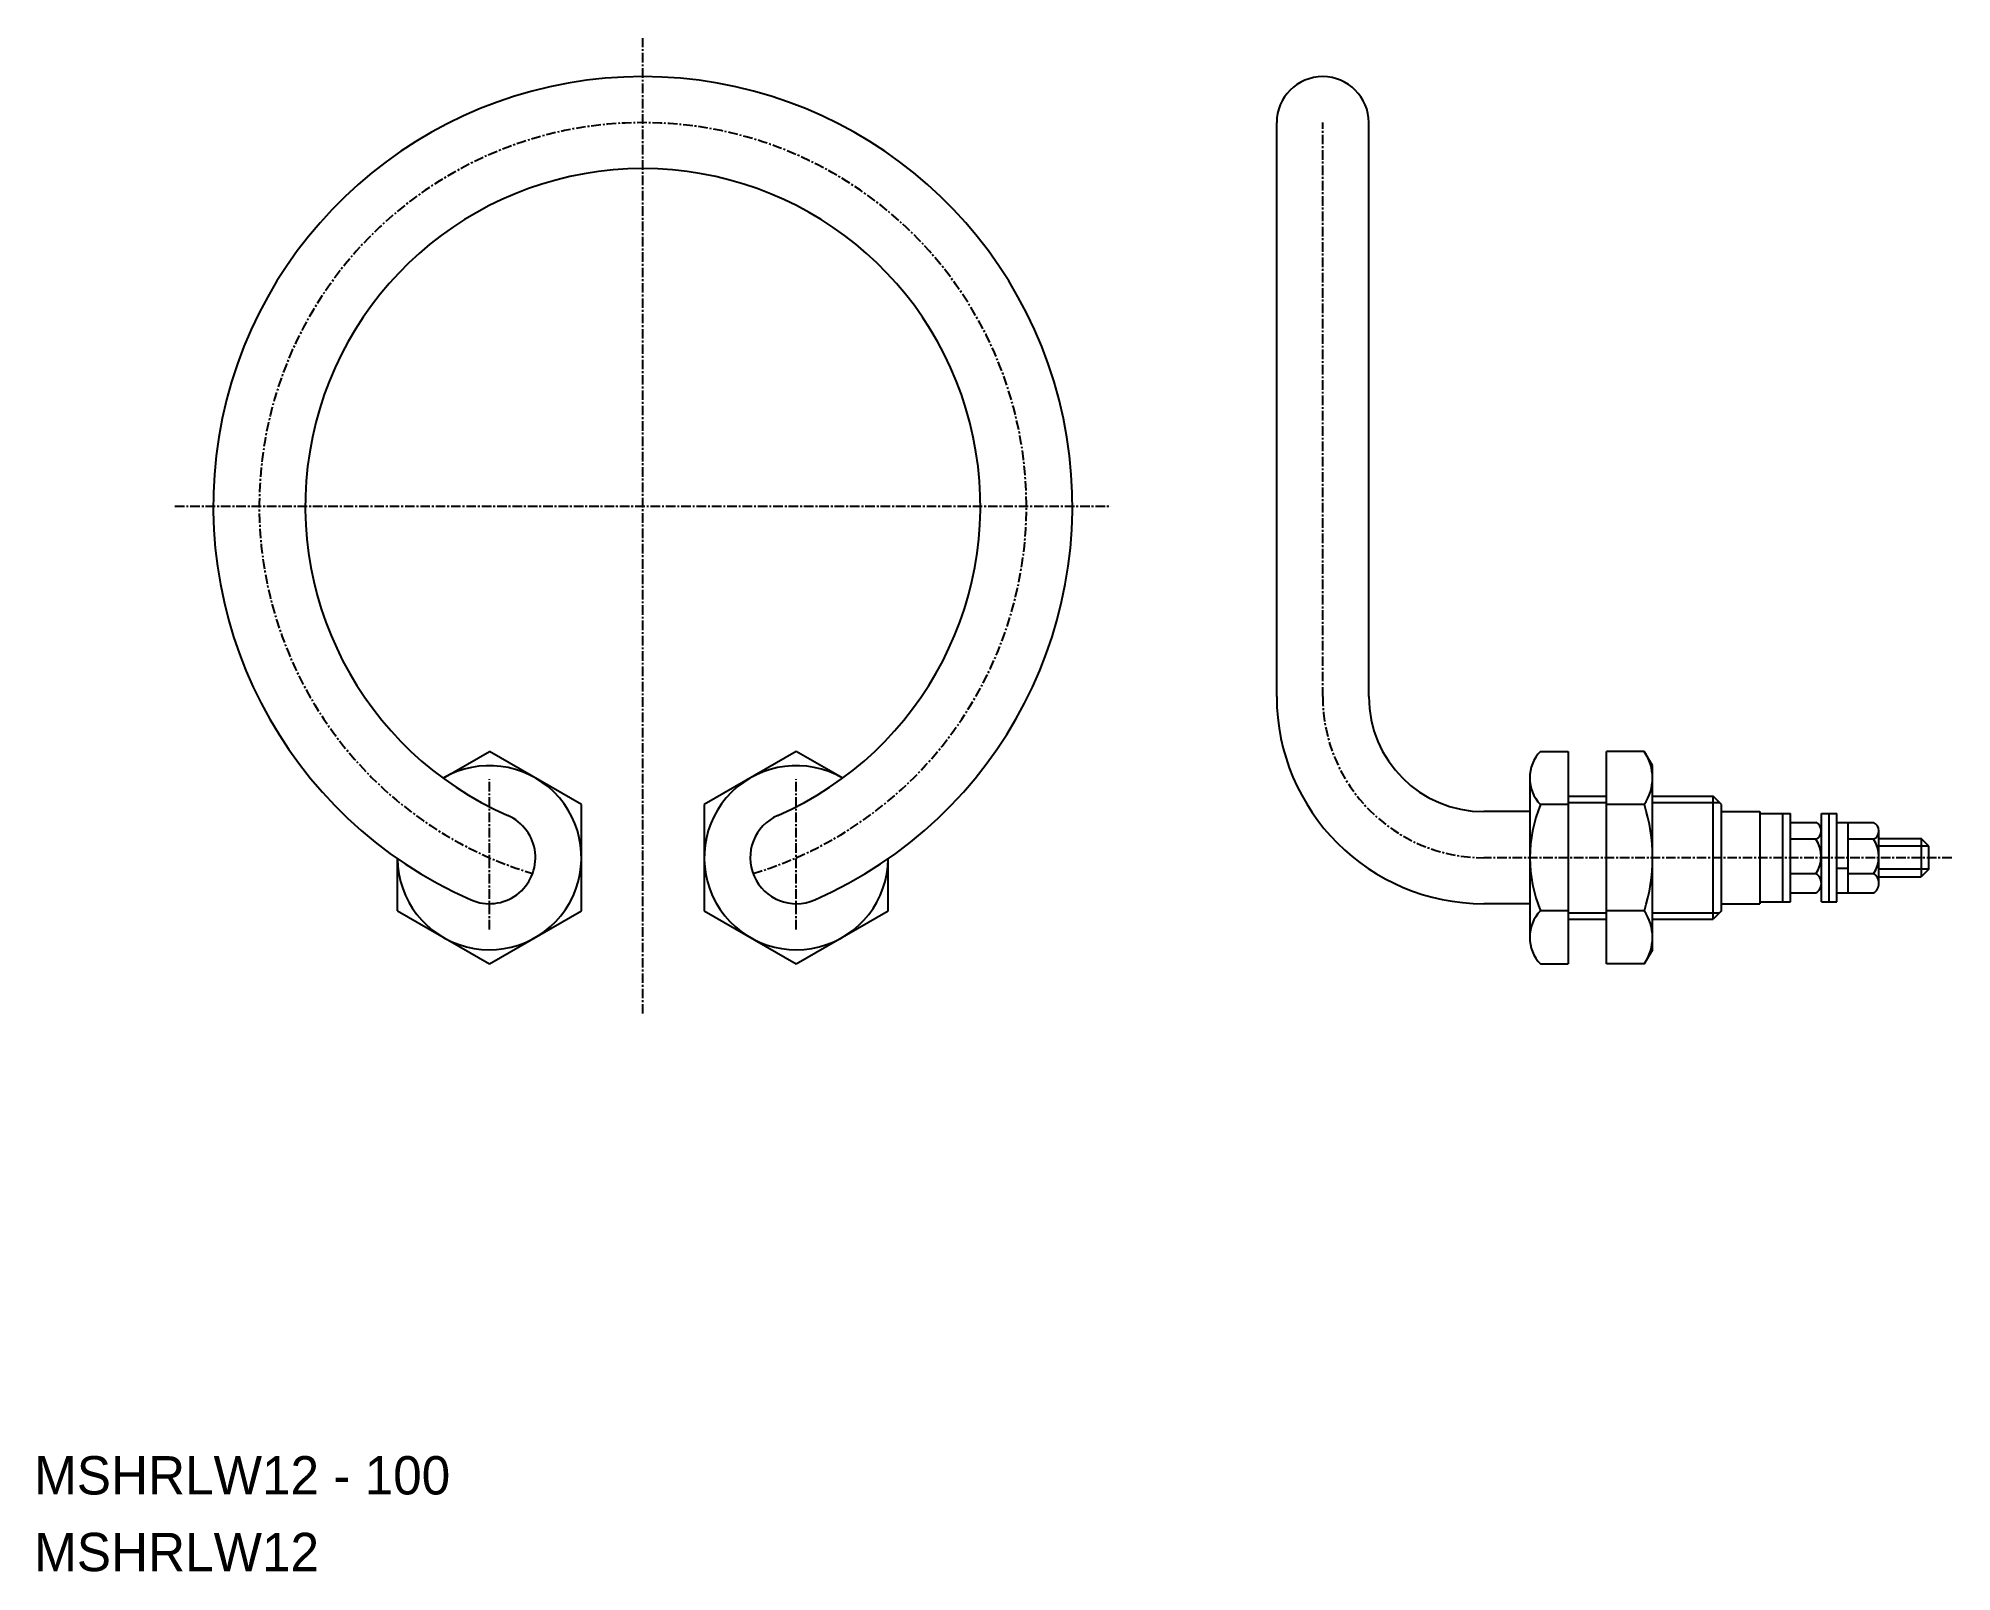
# Model space of a CAD drawing. Extents: x 1 to 250, y 1 to 201.
import ezdxf
from ezdxf.enums import TextEntityAlignment as Align

# ---------------------------------------------------------------- set-up
doc = ezdxf.new("R2010")
doc.units = 0
doc.linetypes.add('CENTER', pattern=[2, 1.25, -0.25, 0.25, -0.25])
doc.layers.get('0').update_dxf_attribs({"linetype": 'CONTINUOUS'})
doc.layers.add('CENTER', color=1, linetype='CENTER')

msp = doc.modelspace()

# ---------------------------------------------------------------- linework, layer by layer
at = {"color": 7, "linetype": 'CONTINUOUS'}
for p, q in [((161.99, 115.52), (161.99, 190.35)), ((173.99, 115.52), (173.99, 190.35)), ((53.31, 104.89), (59.36, 108.38)), ((53.31, 104.89), (59.36, 108.38)), ((71.36, 101.45), (59.36, 108.38)), ((71.36, 101.45), (59.36, 108.38)), ((99.36, 108.38), (87.36, 101.45)), ((105.41, 104.89), (99.36, 108.38)), ((196.39, 108.38), (199.99, 108.38)), ((199.99, 108.38), (199.99, 80.67)), ((204.99, 80.67), (204.99, 108.38)), ((209.91, 108.38), (204.99, 108.38)), ((210.99, 106.52), (209.91, 108.38)), ((194.99, 104.91), (194.99, 84.13)), ((210.99, 82.52), (210.99, 106.52)), ((199.99, 102.52), (204.99, 102.52)), ((210.99, 102.52), (218.9, 102.52)), ((218.9, 86.52), (218.9, 102.52)), ((219.99, 101.44), (218.9, 102.52)), ((71.36, 87.59), (71.36, 101.45)), ((71.36, 87.59), (71.36, 101.45)), ((87.36, 101.45), (87.36, 87.59)), ((194.99, 100.52), (188.99, 100.52)), ((199.99, 101.45), (196.39, 101.45)), ((209.91, 101.45), (204.99, 101.45)), ((219.99, 87.61), (219.99, 101.44)), ((219.99, 100.52), (224.99, 100.52)), ((219.99, 88.52), (219.99, 100.52)), ((224.99, 100.52), (224.99, 88.52)), ((224.99, 100.27), (228.99, 100.27)), ((227.99, 88.77), (227.99, 100.27)), ((228.99, 88.77), (228.99, 100.27)), ((232.99, 100.27), (234.99, 100.27)), ((232.99, 88.77), (232.99, 100.27)), ((233.99, 88.77), (233.99, 100.27)), ((234.99, 88.77), (234.99, 100.27)), ((228.99, 99.12), (232.29, 99.12)), ((234.99, 99.12), (239.79, 99.12)), ((236.49, 89.92), (236.49, 99.12)), ((240.49, 91.17), (240.49, 98.02)), ((232.29, 96.92), (228.99, 96.92)), ((239.79, 96.92), (236.49, 96.92)), ((240.49, 97.02), (245.99, 97.02)), ((246.99, 96.02), (245.99, 97.02)), ((245.99, 97.02), (245.99, 92.02)), ((246.99, 93.02), (246.99, 96.02)), ((47.36, 87.59), (47.36, 94.39)), ((47.36, 87.59), (47.36, 94.39)), ((111.36, 87.59), (111.36, 94.39)), ((204.99, 94.52), (204.99, 94.52)), ((232.29, 92.42), (228.99, 92.42)), ((236.49, 93.12), (234.99, 93.12)), ((239.79, 92.42), (236.49, 92.42)), ((246.99, 93.02), (245.99, 92.02)), ((228.99, 89.92), (232.29, 89.92)), ((234.99, 89.92), (239.79, 89.92)), ((240.49, 92.02), (245.99, 92.02)), ((47.36, 87.59), (59.36, 80.67)), ((47.36, 87.59), (59.36, 80.67)), ((59.36, 80.67), (71.36, 87.59)), ((59.36, 80.67), (71.36, 87.59)), ((87.36, 87.59), (99.36, 80.67)), ((99.36, 80.67), (111.36, 87.59)), ((194.99, 88.52), (188.99, 88.52)), ((199.99, 87.59), (196.39, 87.59)), ((209.91, 87.59), (204.99, 87.59)), ((204.99, 87.59), (204.99, 87.59)), ((219.99, 87.61), (218.9, 86.52)), ((219.99, 88.52), (224.99, 88.52)), ((224.99, 88.77), (228.99, 88.77)), ((232.99, 88.77), (234.99, 88.77)), ((199.99, 86.52), (204.99, 86.52)), ((210.99, 86.52), (218.9, 86.52)), ((210.99, 82.52), (209.91, 80.67)), ((196.39, 80.67), (199.99, 80.67)), ((209.91, 80.67), (204.99, 80.67))]:
    msp.add_line(p, q, dxfattribs=at)
at = {"color": 3, "linetype": 'CONTINUOUS'}
for p, q in [((199.99, 101.71), (204.99, 101.71)), ((210.99, 101.71), (219.72, 101.71)), ((246.99, 96.02), (240.49, 96.02)), ((246.99, 93.02), (240.49, 93.02)), ((199.99, 87.33), (204.99, 87.33)), ((210.99, 87.33), (219.72, 87.33))]:
    msp.add_line(p, q, dxfattribs=at)
at = {"color": 7, "linetype": 'CONTINUOUS'}
for centre, radius, start, end in [((79.36, 140.35), 56, 293.5782, 246.4218), ((167.99, 190.35), 6, 0, 180), ((79.36, 140.35), 44, 293.5782, 246.4218), ((188.99, 115.52), 27, 180, 270), ((188.99, 115.52), 15, 180, 270), ((199.97, 104.91), 4.99, 135.9884, 224.0116), ((204.85, 104.91), 6.13, 325.6158, 34.3842), ((59.36, 94.52), 12, 180.6267, 120.2648), ((99.36, 94.52), 12, 59.7352, 359.3733), ((59.36, 94.52), 6, 246.4218, 66.4218), ((99.36, 94.52), 6, 113.5782, 293.5782), ((212.83, 94.52), 17.84, 157.1518, 202.848), ((188.06, 94.52), 22.93, 342.4121, 17.5879), ((231.77, 98.02), 1.21, 295.0583, 64.9427), ((239.27, 98.02), 1.21, 295.0562, 64.9448), ((229.02, 94.67), 3.96, 325.422, 34.578), ((236.52, 94.67), 3.96, 325.4197, 34.5797), ((231.52, 91.17), 1.47, 301.5011, 58.4979), ((239.02, 91.17), 1.47, 301.4978, 58.5012), ((199.97, 84.13), 4.99, 135.9884, 224.0116), ((204.85, 84.13), 6.13, 325.6158, 34.3842)]:
    msp.add_arc(centre, radius, start, end, dxfattribs=at)
at = {"layer": 'CENTER', "color": 1, "linetype": 'CENTER'}
for p, q in [((79.36, 74.19), (79.36, 201.35)), ((167.99, 115.52), (167.99, 190.35)), ((18.36, 140.35), (140.36, 140.35)), ((59.36, 85.15), (59.36, 104.77)), ((99.36, 85.15), (99.36, 104.77)), ((249.99, 94.52), (188.99, 94.52))]:
    msp.add_line(p, q, dxfattribs=at)
for centre, radius, start, end in [((79.36, 140.35), 50, 286.6986, 253.3014), ((188.99, 115.52), 21, 180, 270)]:
    msp.add_arc(centre, radius, start, end, dxfattribs=at)

# ---------------------------------------------------------------- texts
for s, p in [('MSHRLW12 - 100', (0, 10)), ('MSHRLW12', (0, 0))]:
    msp.add_text(s, height=5).set_placement(p, align=Align.BOTTOM_LEFT)

doc.saveas('drawing.dxf')
